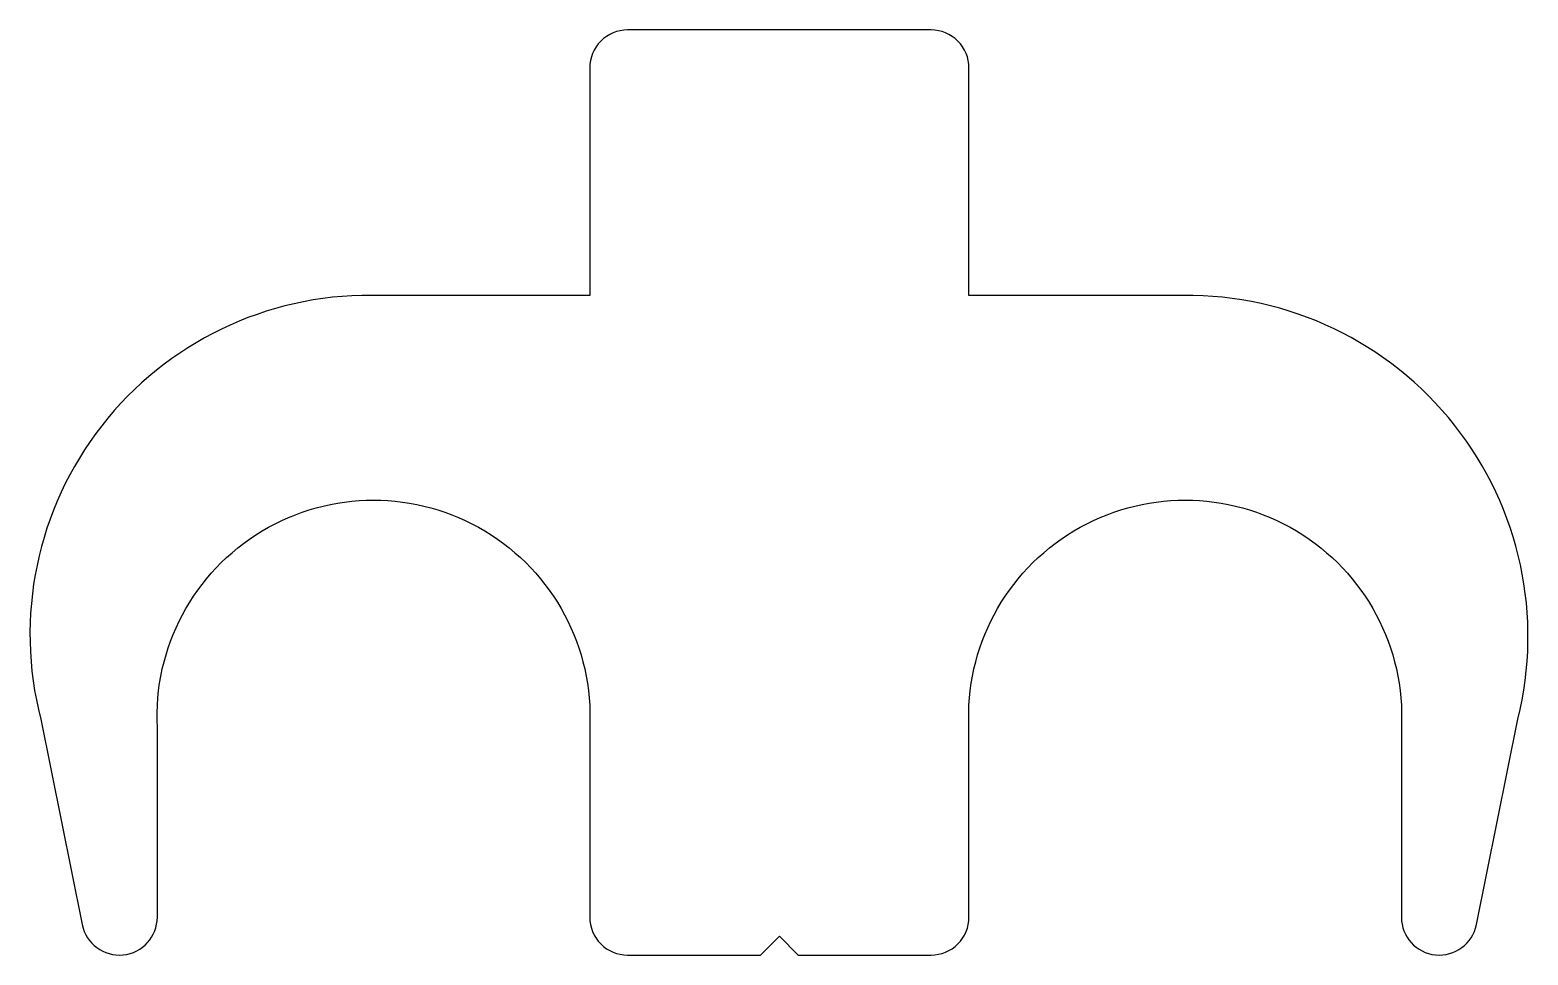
# Model space of a CAD drawing. Extents: x 348.7 to 388.2, y 207.4 to 231.8.
import ezdxf

# ---------------------------------------------------------------- set-up
doc = ezdxf.new("R2010")
doc.units = 0
doc.layers.get('0').update_dxf_attribs({"linetype": 'CONTINUOUS'})

msp = doc.modelspace()

# ---------------------------------------------------------------- linework, layer by layer
msp.add_lwpolyline([(363.47, 213.404), (363.47, 208.404, 0.414214), (364.47, 207.404), (367.97, 207.404), (368.47, 207.904), (368.97, 207.404), (372.47, 207.404, 0.414214), (373.47, 208.404), (373.47, 213.404, -1.052632), (384.87, 213.404), (384.87, 208.404, 0.905191), (386.85, 208.207), (387.942, 213.626, 0.490889), (379.12, 224.804), (373.47, 224.804), (373.47, 230.804, 0.414214), (372.47, 231.804), (364.47, 231.804, 0.414214), (363.47, 230.804), (363.47, 224.804), (357.72, 224.804, 0.493027), (348.997, 213.626), (350.09, 208.207, 0.905191), (352.07, 208.404), (352.07, 213.404, -1.052632)], format="xyb", close=True)

doc.saveas('drawing.dxf')
